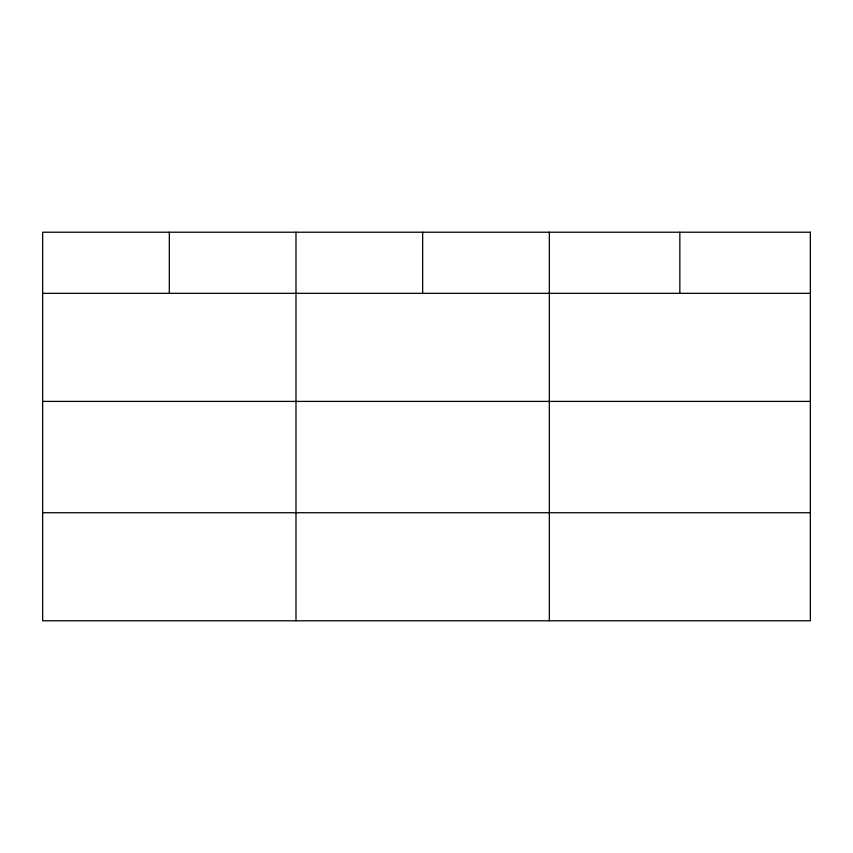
<?xml version="1.0" encoding="UTF-8"?>
<svg xmlns="http://www.w3.org/2000/svg" width="853" height="853" viewBox="0 0 853 853"><rect width="100%" height="100%" fill="white"/><g stroke="black" fill="none" stroke-linecap="round" stroke-linejoin="round"><path stroke-width="1.28" d="M42.65 293.336L810.35 293.336M42.65 401.4L810.35 401.4M42.65 512.728L810.35 512.728M679.841 232.219L679.841 293.336M549.332 232.219L549.332 620.781M422.661 232.219L422.661 293.336M295.991 232.219L295.991 620.781M169.321 232.219L169.321 293.336M810.35 232.219L42.65 232.219L42.65 620.781L810.35 620.781L810.35 232.219"/></g></svg>
